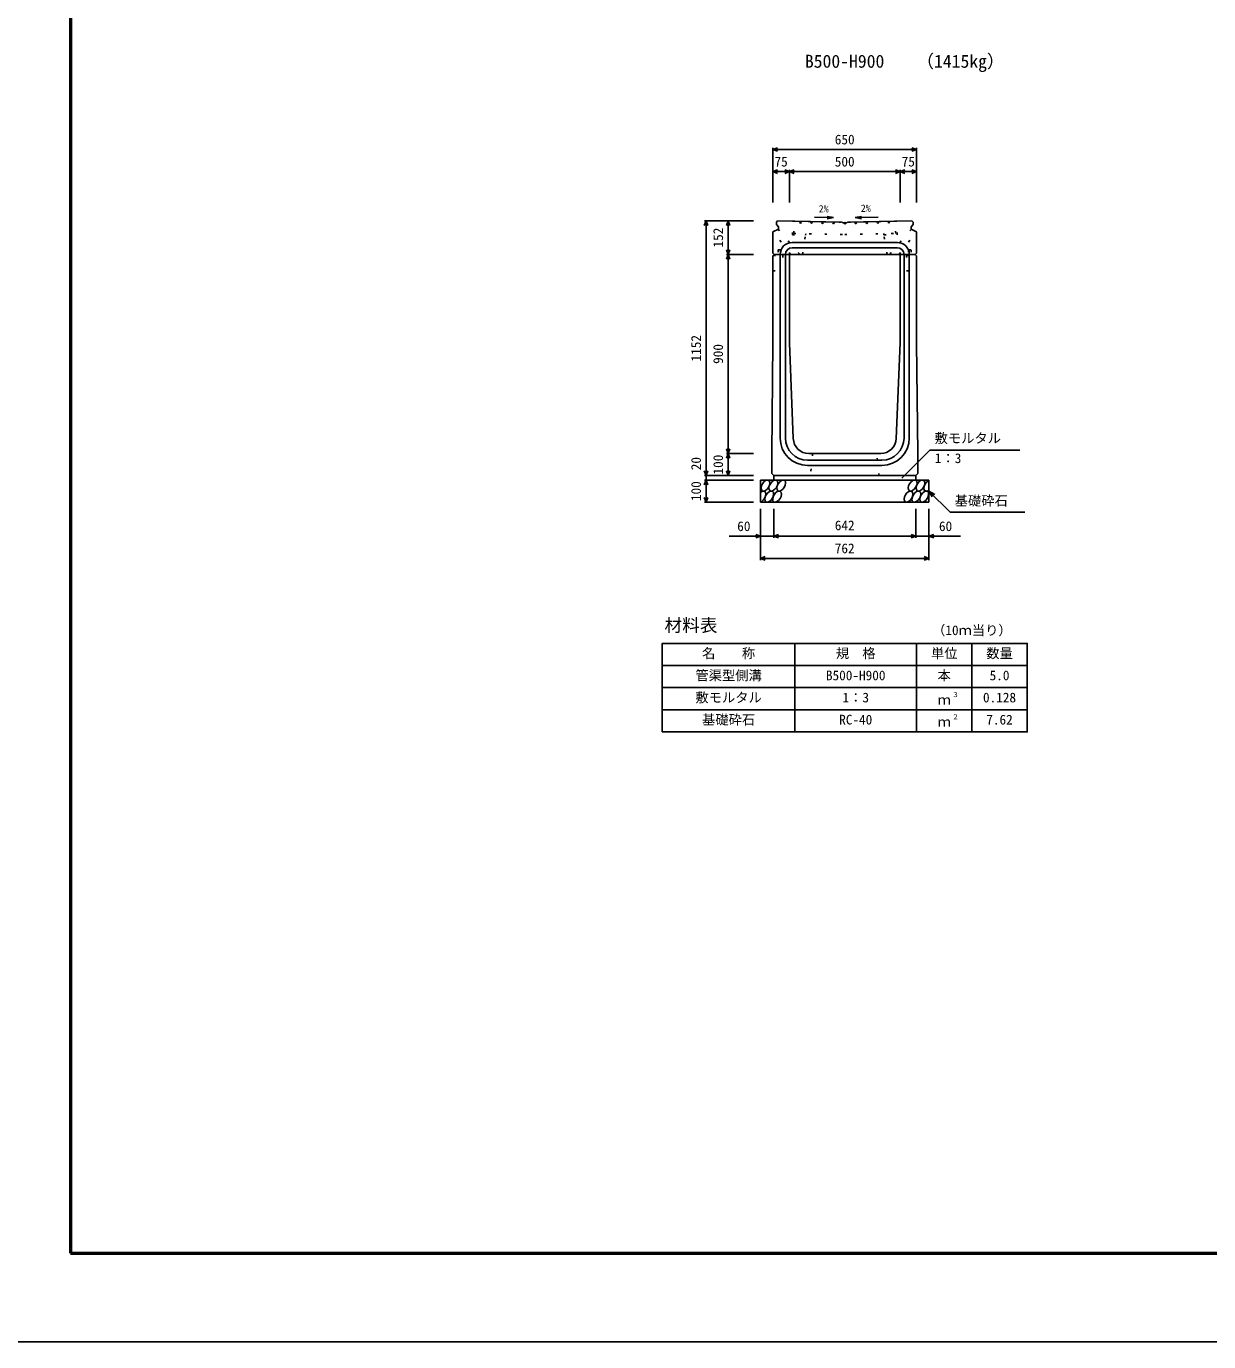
# Model space of a CAD drawing. Units: millimetres, scale not verified. Extents: x -12600 to 12600, y -5940 to 5940.
# Drawn here: x -4000 to 1346, y -5940 to 5 of the extents above; entities that cross this region are included whole.
import ezdxf
from ezdxf.enums import TextEntityAlignment as Align

# ---------------------------------------------------------------- set-up
doc = ezdxf.new("R2010")
doc.units = ezdxf.units.MM
doc.header["$LTSCALE"] = 40
doc.linetypes.add('DOTTED', pattern=[1.75, 0.25, -1.5])
for name, color, linetype, lineweight in [('0-0_DIM', 7, 'Continuous', 25), ('0-1_Defpoints', 5, 'Continuous', 25), ('0-2_HATCH', 6, 'Continuous', 25), ('0-3_HYO', 3, 'Continuous', 25), ('0-4_HYO2', 4, 'Continuous', 25), ('0-5_OUTLINE', 3, 'Continuous', 25), ('0-6_OUTLINE2', 4, 'DOTTED', 25), ('0-7_TXT', 7, 'Continuous', 25), ('0-8_WAKU', 3, 'Continuous', 25)]:
    doc.layers.add(name, color=color, linetype=linetype, lineweight=lineweight)
doc.styles.add('ＭＳ ゴシック', font='')
doc.styles.get('ＭＳ ゴシック').set_extended_font_data('MS Gothic')

msp = doc.modelspace()

# ---------------------------------------------------------------- linework, layer by layer
at = {"layer": '0-0_DIM'}
for p, q in [((-625, -544.04), (-625, -791.54)), ((25, -551.54), (-625, -551.54)), ((25, -544.04), (25, -791.54)), ((-550, -651.54), (-625, -651.54)), ((-550, -644.04), (-550, -791.54)), ((-550, -651.54), (-50, -651.54)), ((-50, -644.04), (-50, -791.54)), ((-50, -651.54), (25, -651.54)), ((-934.5, -873.54), (-712, -873.54)), ((-927, -873.54), (-927, -2025.54)), ((-827, -1025.54), (-827, -873.54)), ((-834.5, -1025.54), (-712, -1025.54)), ((-827, -1025.54), (-827, -1925.54)), ((-834.5, -1925.54), (-712, -1925.54)), ((-827, -1925.54), (-827, -2025.54)), ((-41.89, -2036.35), (84.34, -1910.11)), ((84.34, -1910.11), (492.24, -1910.11)), ((-934.5, -2025.54), (-712, -2025.54)), ((-934.5, -2045.54), (-712, -2045.54)), ((-927, -2025.54), (-927, -2045.54)), ((-927, -2045.54), (-927, -2145.54)), ((81, -2095.54), (176.76, -2191.29)), ((81, -2095.54), (106.98, -2110.54)), ((81, -2095.54), (96, -2121.52)), ((-934.5, -2145.54), (-712, -2145.54)), ((-681, -2406.9), (-681, -2175.54)), ((-621, -2306.9), (-621, -2175.54)), ((21, -2306.9), (21, -2175.54)), ((81, -2406.9), (81, -2175.54)), ((176.76, -2191.29), (514.31, -2191.29)), ((-681, -2299.4), (-822.79, -2299.4)), ((-681, -2299.4), (-621, -2299.4)), ((-616, -2299.4), (26, -2299.4)), ((81, -2299.4), (21, -2299.4)), ((81, -2299.4), (222.79, -2299.4)), ((-681, -2399.4), (81, -2399.4))]:
    msp.add_line(p, q, dxfattribs=at)
for points in [[(-603.86, -559.23), (-625, -551.54), (-603.86, -543.84)], [(3.86, -543.84), (25, -551.54), (3.86, -559.23)], [(-603.86, -643.84), (-625, -651.54), (-603.86, -659.23)], [(-571.14, -643.84), (-550, -651.54), (-571.14, -659.23)], [(-528.86, -659.23), (-550, -651.54), (-528.86, -643.84)], [(-71.14, -643.84), (-50, -651.54), (-71.14, -659.23)], [(-28.86, -643.84), (-50, -651.54), (-28.86, -659.23)], [(3.86, -643.84), (25, -651.54), (3.86, -659.23)], [(-919.3, -894.68), (-927, -873.54), (-934.7, -894.68)], [(-834.7, -894.68), (-827, -873.54), (-819.3, -894.68)], [(-834.7, -1004.39), (-827, -1025.54), (-819.3, -1004.39)], [(-834.7, -1046.68), (-827, -1025.54), (-819.3, -1046.68)], [(-819.3, -1904.39), (-827, -1925.54), (-834.7, -1904.39)], [(-834.7, -1946.68), (-827, -1925.54), (-819.3, -1946.68)], [(-919.3, -2004.39), (-927, -2025.54), (-934.7, -2004.39)], [(-819.3, -2004.39), (-827, -2025.54), (-834.7, -2004.39)], [(-919.3, -2066.68), (-927, -2045.54), (-934.7, -2066.68)], [(-919.3, -2124.39), (-927, -2145.54), (-934.7, -2124.39)], [(-702.14, -2291.71), (-681, -2299.4), (-702.14, -2307.1)], [(-599.86, -2307.1), (-621, -2299.4), (-599.86, -2291.71)], [(-0.14, -2291.71), (21, -2299.4), (-0.14, -2307.1)], [(102.14, -2291.71), (81, -2299.4), (102.14, -2307.1)], [(-659.86, -2407.1), (-681, -2399.4), (-659.86, -2391.71)], [(59.86, -2391.71), (81, -2399.4), (59.86, -2407.1)]]:
    msp.add_lwpolyline(points, dxfattribs=at)
at = {"layer": '0-1_Defpoints'}
msp.add_lwpolyline([(-4200, -5940), (12600, -5940), (12600, 5940), (-4200, 5940)], close=True, dxfattribs=at)
at = {"layer": '0-2_HATCH', "linetype": 'DOTTED'}
for p, q in [((-536.62, -936.82), (-535.4, -875.83)), ((-535.4, -875.83), (-300, -880.54)), ((-530.5, -930.94), (-529.4, -875.95)), ((-64.66, -875.59), (-300, -880.54)), ((-63.38, -936.57), (-64.66, -875.59)), ((-123.36, -937.83), (-123.49, -931.84)), ((-123.36, -937.83), (-63.38, -936.57))]:
    msp.add_line(p, q, dxfattribs=at)
for points in [[(-530.5, -930.94), (-299.97, -935.55), (-69.5, -930.7), (-70.66, -875.71)], [(-99.87, -884.81), (-104.2, -880.66), (-100.04, -876.33)], [(-100.04, -876.33), (-95.72, -880.49), (-99.87, -884.81)], [(-536.62, -936.82), (-476.63, -938.02), (-476.51, -932.02)]]:
    msp.add_lwpolyline(points, dxfattribs=at)
for points in [[(-499.96, -876.54), (-495.8, -880.86), (-500.13, -885.02), (-504.29, -880.69)], [(-449.97, -877.54), (-445.81, -881.86), (-450.14, -886.02), (-454.3, -881.69)], [(-399.98, -878.54), (-395.82, -882.86), (-400.15, -887.02), (-404.31, -882.69)], [(-349.99, -879.54), (-345.83, -883.86), (-350.16, -888.02), (-354.32, -883.69)], [(-300, -880.54), (-295.76, -884.78), (-300, -889.02), (-304.24, -884.78)], [(-250.01, -879.49), (-245.68, -883.64), (-249.84, -887.97), (-254.17, -883.81)], [(-199.85, -886.92), (-204.18, -882.76), (-200.02, -878.43), (-195.7, -882.59)], [(-150.03, -877.38), (-145.7, -881.54), (-149.86, -885.87), (-154.19, -881.71)]]:
    msp.add_lwpolyline(points, close=True, dxfattribs=at)
at = {"layer": '0-2_HATCH'}
for centre in [(-658.11, -2070.54), (-622.63, -2070.54), (-587.16, -2070.54), (7.05, -2070.54), (42.52, -2070.54), (-641.23, -2120.54), (-605.75, -2120.54), (-11.55, -2120.54), (23.93, -2120.54), (59.41, -2120.54)]:
    msp.add_ellipse(centre, major_axis=(14.54, 23.54), ratio=0.5792, dxfattribs=at)
for centre, start_param, end_param in [((78, -2070.54), 0.6666252, 4.1103269), ((-676.7, -2120.54), 3.7419964, 7.318141)]:
    msp.add_ellipse(centre, major_axis=(14.54, 23.54), ratio=0.5792, start_param=start_param, end_param=end_param, dxfattribs=at)
at = {"layer": '0-3_HYO'}
for p, q in [((-525, -2783.64), (-525, -3183.64)), ((25, -2783.64), (25, -3183.64)), ((275, -2783.64), (275, -3183.64)), ((-1125, -2883.64), (525, -2883.64))]:
    msp.add_line(p, q, dxfattribs=at)
msp.add_lwpolyline([(-1125, -3183.64), (525, -3183.64), (525, -2783.64), (-1125, -2783.64)], close=True, dxfattribs=at)
at = {"layer": '0-4_HYO2'}
for p, q in [((-1125, -2983.64), (525, -2983.64)), ((-1125, -3083.64), (525, -3083.64))]:
    msp.add_line(p, q, dxfattribs=at)
at = {"layer": '0-5_OUTLINE'}
for p, q in [((-603.32, -874.47), (-609, -880.04)), ((-609, -880.04), (-609, -891.04)), ((-600, -901.04), (-609, -891.04)), ((-603.32, -874.47), (-312, -880.3)), ((-312, -880.3), (-309, -883.54)), ((-309, -883.54), (-291, -883.54)), ((-291, -883.54), (-288, -880.28)), ((0, -901.04), (9, -891.04)), ((9, -880.04), (9, -891.04)), ((-625, -924.04), (-600, -911.04)), ((-625, -924.04), (-625, -1019.54)), ((-600, -911.04), (-600, -901.04)), ((0, -911.04), (0, -901.04)), ((25, -924.04), (0, -911.04)), ((25, -1019.54), (25, -924.04)), ((-625, -1019.54), (-619, -1025.54)), ((-625, -1031.54), (-619, -1025.54)), ((-625, -1425.54), (-625, -1031.54)), ((-619, -1025.54), (19, -1025.54)), ((-50, -1025.54), (-50, -1425.54)), ((19, -1025.54), (25, -1019.54)), ((19, -1025.54), (25, -1031.54)), ((-625, -1425.54), (-630, -1925.54)), ((-50, -1425.54), (-67.31, -1858.33)), ((-630, -2016.54), (-630, -1925.54)), ((-137.26, -1925.54), (-462.74, -1925.54)), ((30, -2016.54), (30, -1925.54)), ((-630, -2016.54), (-621, -2025.54)), ((21, -2025.54), (30, -2016.54)), ((-681, -2045.54), (81, -2045.54)), ((-681, -2145.54), (-681, -2045.54)), ((21, -2025.54), (-621, -2025.54)), ((-621, -2025.54), (-621, -2045.54)), ((21, -2025.54), (21, -2045.54)), ((81, -2145.54), (81, -2045.54)), ((-681, -2145.54), (81, -2145.54))]:
    msp.add_line(p, q, dxfattribs=at)
for points in [[(-288, -880.28), (3, -874.16), (9, -880.04)], [(-550, -1025.54), (-550, -1425.54), (-532.69, -1858.33)], [(25, -1031.54), (25, -1425.54), (30, -1925.54)]]:
    msp.add_lwpolyline(points, dxfattribs=at)
for centre, start, end in [((-462.74, -1855.54), 182.29061, 270), ((-137.26, -1855.54), 270, 357.70939)]:
    msp.add_arc(centre, 70, start, end, dxfattribs=at)
at = {"layer": '0-6_OUTLINE2'}
for p, q in [((-545.77, -1025.54), (-623.37, -923.19)), ((-601.49, -911.81), (-503.12, -1025.54)), ((-491.5, -1025.54), (-476.64, -937.83)), ((-108.5, -1025.54), (-123.36, -937.83)), ((1.49, -911.81), (-96.88, -1025.54)), ((-54.23, -1025.54), (23.37, -923.19)), ((-601, -1005.04), (-589, -1005.04)), ((-601, -1005.04), (-601, -1030.04)), ((-589, -1005.04), (-589, -1030.04)), ((-11, -1005.02), (1, -1005.02)), ((-11, -1005.02), (-11, -1030.02)), ((-11, -1005.04), (1, -1005.04)), ((-11, -1005.04), (-11, -1030.04)), ((1, -1005.02), (1, -1030.02)), ((1, -1005.04), (1, -1030.04)), ((-20.55, -1030.04), (-20.55, -1100.54)), ((-20.55, -1030.04), (23.5, -1030.04)), ((-625, -1100.54), (-580, -1100.54)), ((-20.55, -1100.54), (24.45, -1100.54)), ((-445, -1925.54), (-455, -2025.54)), ((-145, -2025.54), (-155, -1925.54))]:
    msp.add_line(p, q, dxfattribs=at)
at = {"layer": '0-6_OUTLINE2', "linetype": 'Continuous'}
for p, q in [((-538, -971.54), (-62, -971.54)), ((-538, -995.54), (-62, -995.54)), ((-592, -1025.54), (-592, -1855.54)), ((-568, -1025.54), (-568, -1855.54)), ((-32, -1025.54), (-32, -1855.54)), ((-8, -1025.54), (-8, -1855.54)), ((-132, -1955.54), (-468, -1955.54)), ((-132, -1979.54), (-468, -1979.54))]:
    msp.add_line(p, q, dxfattribs=at)
at = {"layer": '0-6_OUTLINE2'}
msp.add_lwpolyline([(-623.5, -1030.04), (-580, -1030.04), (-580, -1100.54)], dxfattribs=at)
at = {"layer": '0-6_OUTLINE2', "linetype": 'Continuous'}
for centre, radius, start, end in [((-538, -1025.54), 54, 90, 180), ((-538, -1025.54), 30, 90, 180), ((-62, -1025.54), 54, 0, 90), ((-62, -1025.54), 30, 0, 90), ((-468, -1855.54), 124, 180, 270), ((-468, -1855.54), 100, 180, 270), ((-132, -1855.54), 100, 270, 0), ((-132, -1855.54), 124, 270, 0)]:
    msp.add_arc(centre, radius, start, end, dxfattribs=at)
at = {"layer": '0-7_TXT'}
for p, q in [((-436.04, -857.81), (-350.03, -859.53)), ((-350.03, -859.53), (-379.67, -864.15)), ((-350.03, -859.53), (-379.46, -853.73)), ((-253.07, -859.55), (-223.64, -853.72)), ((-253.07, -859.55), (-149.49, -857.37)), ((-253.07, -859.55), (-223.42, -864.13))]:
    msp.add_line(p, q, dxfattribs=at)
at = {"layer": '0-8_WAKU', "lineweight": 50}
msp.add_lwpolyline([(-3800, -5540), (12200, -5540), (12200, 5540), (-3800, 5540)], close=True, dxfattribs=at)

# ---------------------------------------------------------------- texts
at = {"layer": '0-0_DIM', "style": 'ＭＳ ゴシック'}
for s, p in [('650', (-345, -541.54)), ('75', (-617.5, -641.54)), ('500', (-345, -641.54)), ('75', (-42.5, -641.54)), ('敷モルタル', (106.38, -1891.38)), ('1：3', (107.38, -1982.07)), ('基礎砕石', (197.32, -2174.12)), ('60', (-786, -2289.4)), ('642', (-345, -2285.54)), ('60', (126, -2289.4)), ('762', (-345, -2389.4))]:
    msp.add_text(s, height=43.99, dxfattribs=at).set_placement(p, align=Align.BOTTOM_LEFT)
for s, p in [('152', (-837, -994.54)), ('1152', (-937, -1509.54)), ('900', (-837, -1520.54)), ('20', (-937, -2001.22)), ('100', (-837, -2020.54)), ('100', (-937, -2140.54))]:
    msp.add_text(s, height=43.99, rotation=90, dxfattribs=at).set_placement(p, align=Align.BOTTOM_LEFT)
at = {"layer": '0-7_TXT', "style": 'ＭＳ ゴシック'}
for s, height, p in [('（1415kg）', 58.65, (23.7, -199.56)), ('B500-H900', 58.65, (-480, -199.56)), ('2%', 32.99, (-417.65, -845.92)), ('2%', 32.99, (-227.35, -843.41)), ('材料表', 58.65, (-1115, -2748.64)), ('（10ｍ当り）', 43.99, (95, -2759.64)), ('名\u3000\u3000称', 43.99, (-945, -2863.64)), ('規\u3000格', 43.99, (-340, -2863.64)), ('単位', 43.99, (90, -2863.64)), ('数量', 43.99, (340, -2863.64)), ('管渠型側溝', 43.99, (-975, -2963.64)), ('B500-H900', 43.99, (-385, -2963.64)), ('本', 43.99, (120, -2963.64)), ('5.0', 43.99, (355, -2963.64)), ('敷モルタル', 43.99, (-975, -3063.64)), ('1：3', 43.99, (-310, -3063.64)), ('ｍ', 43.99, (120, -3073.64)), ('３', 21.99, (185.54, -3033.27)), ('0.128', 43.99, (325, -3063.64)), ('基礎砕石', 43.99, (-945, -3163.64)), ('RC-40', 43.99, (-325, -3163.64)), ('ｍ', 43.99, (120, -3173.64)), ('２', 21.99, (185.54, -3133.27)), ('7.62', 43.99, (340, -3163.64))]:
    msp.add_text(s, height=height, dxfattribs=at).set_placement(p, align=Align.BOTTOM_LEFT)

doc.saveas('drawing.dxf')
